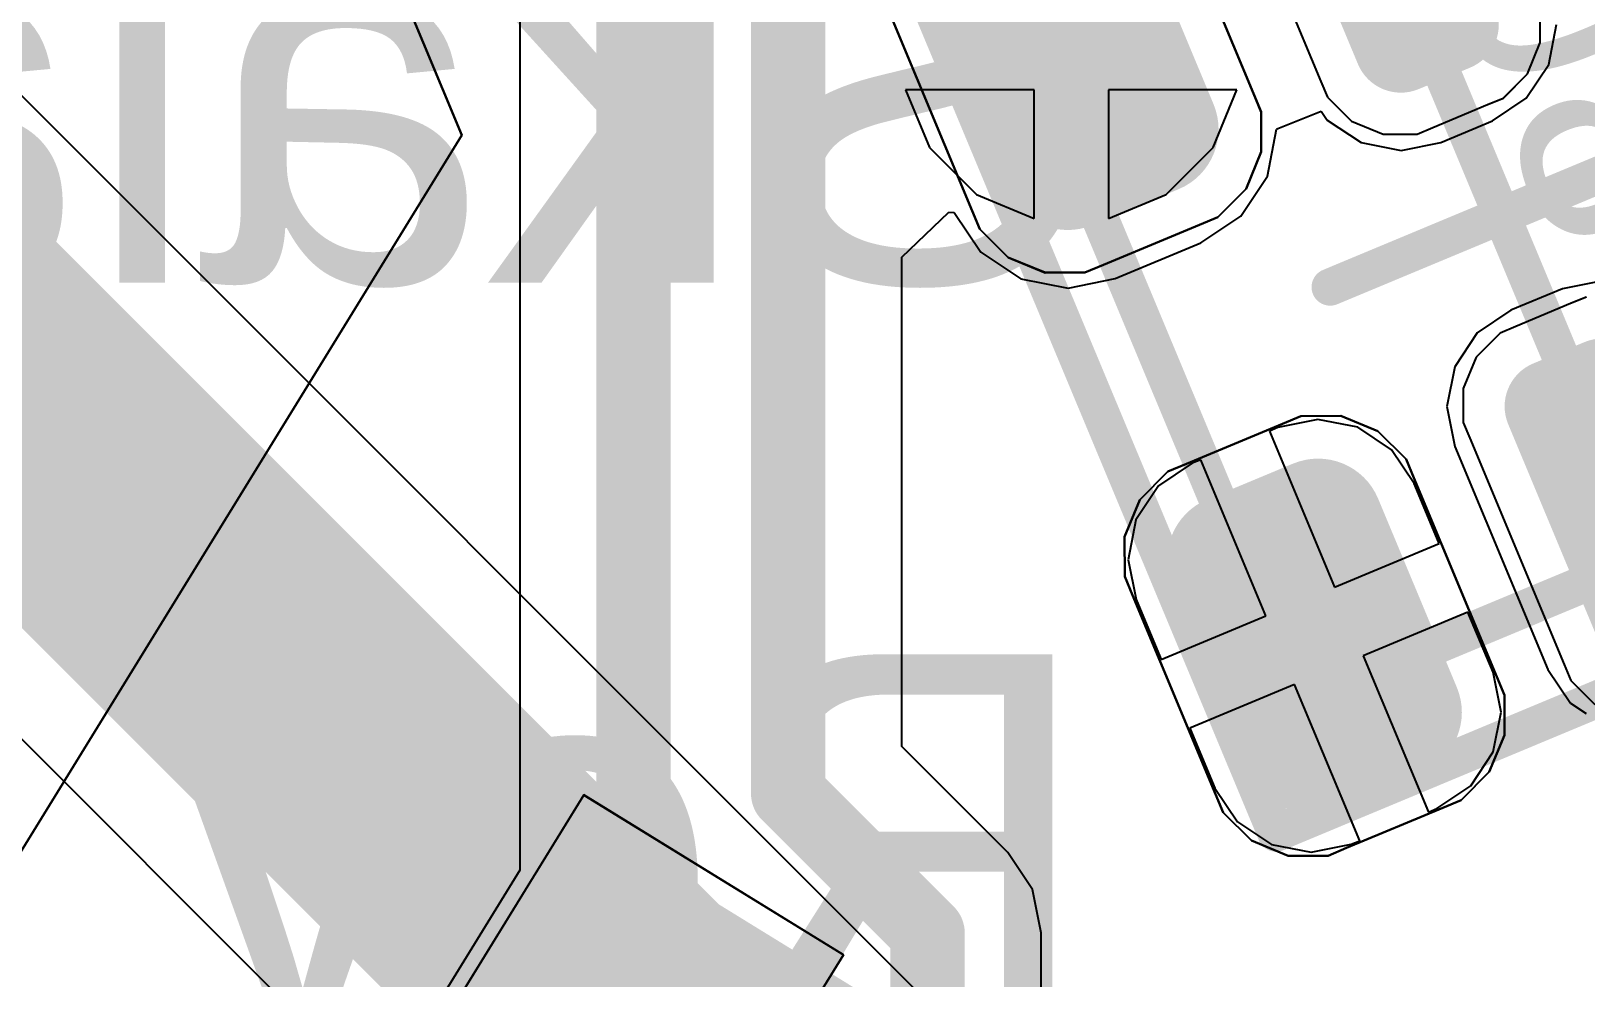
# Model space of a CAD drawing. Header units: inches. Extents: x -5 to 179, y -47 to 8.
# Drawn here: x 141.464 to 145.646, y -19.746 to -17.198 of the extents above; entities that cross this region are included whole.
import ezdxf

# ---------------------------------------------------------------- set-up
doc = ezdxf.new("R2010")
doc.units = ezdxf.units.IN
for name, color, linetype in [('Bottom Layer', 5, 'Continuous'), ('Bottom Overlay', 54, 'Continuous'), ('Top 3D Body', 56, 'Continuous'), ('Top Courtyard', 56, 'Continuous'), ('Top Layer', 1, 'Continuous'), ('Top Overlay', 2, 'Continuous'), ('Top Paste', 8, 'Continuous'), ('Top Solder', 216, 'Continuous'), ('Via Holes', 16, 'Continuous')]:
    doc.layers.add(name, color=color, linetype=linetype)
doc.styles.add('Arial', font='', dxfattribs={"height": 0.2})
doc.styles.get('Arial').set_extended_font_data('Arial')

# ---------------------------------------------------------------- blocks, each defined once
blk = doc.blocks.new('APA_RGB_LED_2020_1016')
at = {"layer": 'Top Layer'}
h = blk.add_hatch(color=1, dxfattribs=at)
edge = h.paths.add_edge_path()
edge.add_arc((-1.125, 1.025), 0.125, 90, 180)
edge.add_line((-1.25, 1.025), (-1.25, 0.775))
edge.add_arc((-1.125, 0.775), 0.125, 180, 270)
edge.add_line((-1.125, 0.65), (-0.575, 0.65))
edge.add_arc((-0.575, 0.775), 0.125, 270, 360)
edge.add_line((-0.45, 0.775), (-0.45, 1.025))
edge.add_arc((-0.575, 1.025), 0.125, 0, 90)
edge.add_line((-0.575, 1.15), (-1.125, 1.15))
h = blk.add_hatch(color=1, dxfattribs=at)
edge = h.paths.add_edge_path()
edge.add_arc((0.575, 1.025), 0.125, 90, 180)
edge.add_line((0.45, 1.025), (0.45, 0.775))
edge.add_arc((0.575, 0.775), 0.125, 180, 270)
edge.add_line((0.575, 0.65), (1.125, 0.65))
edge.add_arc((1.125, 0.775), 0.125, 270, 360)
edge.add_line((1.25, 0.775), (1.25, 1.025))
edge.add_arc((1.125, 1.025), 0.125, 0, 90)
edge.add_line((1.125, 1.15), (0.575, 1.15))
h = blk.add_hatch(color=1, dxfattribs=at)
edge = h.paths.add_edge_path()
edge.add_arc((-1.175, 0.075), 0.075, 90, 180)
edge.add_line((-1.25, 0.075), (-1.25, -0.075))
edge.add_arc((-1.175, -0.075), 0.075, 180, 270)
edge.add_line((-1.175, -0.15), (-0.525, -0.15))
edge.add_arc((-0.525, -0.075), 0.075, 270, 360)
edge.add_line((-0.45, -0.075), (-0.45, 0.075))
edge.add_arc((-0.525, 0.075), 0.075, 0, 90)
edge.add_line((-0.525, 0.15), (-1.175, 0.15))
h = blk.add_hatch(color=1, dxfattribs=at)
edge = h.paths.add_edge_path()
edge.add_arc((0.525, 0.075), 0.075, 90, 180)
edge.add_line((0.45, 0.075), (0.45, -0.075))
edge.add_arc((0.525, -0.075), 0.075, 180, 270)
edge.add_line((0.525, -0.15), (1.175, -0.15))
edge.add_arc((1.175, -0.075), 0.075, 270, 360)
edge.add_line((1.25, -0.075), (1.25, 0.075))
edge.add_arc((1.175, 0.075), 0.075, 0, 90)
edge.add_line((1.175, 0.15), (0.525, 0.15))
at = {"layer": 'Top Paste'}
h = blk.add_hatch(color=8, dxfattribs=at)
edge = h.paths.add_edge_path()
edge.add_arc((-1.125, 1.025), 0.125, 90, 180)
edge.add_line((-1.25, 1.025), (-1.25, 0.775))
edge.add_arc((-1.125, 0.775), 0.125, 180, 270)
edge.add_line((-1.125, 0.65), (-0.575, 0.65))
edge.add_arc((-0.575, 0.775), 0.125, 270, 360)
edge.add_line((-0.45, 0.775), (-0.45, 1.025))
edge.add_arc((-0.575, 1.025), 0.125, 0, 90)
edge.add_line((-0.575, 1.15), (-1.125, 1.15))
h = blk.add_hatch(color=8, dxfattribs=at)
edge = h.paths.add_edge_path()
edge.add_arc((0.575, 1.025), 0.125, 90, 180)
edge.add_line((0.45, 1.025), (0.45, 0.775))
edge.add_arc((0.575, 0.775), 0.125, 180, 270)
edge.add_line((0.575, 0.65), (1.125, 0.65))
edge.add_arc((1.125, 0.775), 0.125, 270, 360)
edge.add_line((1.25, 0.775), (1.25, 1.025))
edge.add_arc((1.125, 1.025), 0.125, 0, 90)
edge.add_line((1.125, 1.15), (0.575, 1.15))
h = blk.add_hatch(color=8, dxfattribs=at)
edge = h.paths.add_edge_path()
edge.add_arc((-1.175, 0.075), 0.075, 90, 180)
edge.add_line((-1.25, 0.075), (-1.25, -0.075))
edge.add_arc((-1.175, -0.075), 0.075, 180, 270)
edge.add_line((-1.175, -0.15), (-0.525, -0.15))
edge.add_arc((-0.525, -0.075), 0.075, 270, 360)
edge.add_line((-0.45, -0.075), (-0.45, 0.075))
edge.add_arc((-0.525, 0.075), 0.075, 0, 90)
edge.add_line((-0.525, 0.15), (-1.175, 0.15))
h = blk.add_hatch(color=8, dxfattribs=at)
edge = h.paths.add_edge_path()
edge.add_arc((0.525, 0.075), 0.075, 90, 180)
edge.add_line((0.45, 0.075), (0.45, -0.075))
edge.add_arc((0.525, -0.075), 0.075, 180, 270)
edge.add_line((0.525, -0.15), (1.175, -0.15))
edge.add_arc((1.175, -0.075), 0.075, 270, 360)
edge.add_line((1.25, -0.075), (1.25, 0.075))
edge.add_arc((1.175, 0.075), 0.075, 0, 90)
edge.add_line((1.175, 0.15), (0.525, 0.15))
at = {"layer": 'Top Solder'}
h = blk.add_hatch(color=216, dxfattribs=at)
edge = h.paths.add_edge_path()
edge.add_arc((-1.125, 1.025), 0.175, 90, 180)
edge.add_line((-1.3, 1.025), (-1.3, 0.775))
edge.add_arc((-1.125, 0.775), 0.175, 180, 270)
edge.add_line((-1.125, 0.6), (-0.575, 0.6))
edge.add_arc((-0.575, 0.775), 0.175, 270, 360)
edge.add_line((-0.4, 0.775), (-0.4, 1.025))
edge.add_arc((-0.575, 1.025), 0.175, 0, 90)
edge.add_line((-0.575, 1.2), (-1.125, 1.2))
h = blk.add_hatch(color=216, dxfattribs=at)
edge = h.paths.add_edge_path()
edge.add_arc((0.575, 1.025), 0.175, 90, 180)
edge.add_line((0.4, 1.025), (0.4, 0.775))
edge.add_arc((0.575, 0.775), 0.175, 180, 270)
edge.add_line((0.575, 0.6), (1.125, 0.6))
edge.add_arc((1.125, 0.775), 0.175, 270, 360)
edge.add_line((1.3, 0.775), (1.3, 1.025))
edge.add_arc((1.125, 1.025), 0.175, 0, 90)
edge.add_line((1.125, 1.2), (0.575, 1.2))
h = blk.add_hatch(color=216, dxfattribs=at)
edge = h.paths.add_edge_path()
edge.add_arc((-1.175, 0.075), 0.125, 90, 180)
edge.add_line((-1.3, 0.075), (-1.3, -0.075))
edge.add_arc((-1.175, -0.075), 0.125, 180, 270)
edge.add_line((-1.175, -0.2), (-0.525, -0.2))
edge.add_arc((-0.525, -0.075), 0.125, 270, 360)
edge.add_line((-0.4, -0.075), (-0.4, 0.075))
edge.add_arc((-0.525, 0.075), 0.125, 0, 90)
edge.add_line((-0.525, 0.2), (-1.175, 0.2))
h = blk.add_hatch(color=216, dxfattribs=at)
edge = h.paths.add_edge_path()
edge.add_arc((0.525, 0.075), 0.125, 90, 180)
edge.add_line((0.4, 0.075), (0.4, -0.075))
edge.add_arc((0.525, -0.075), 0.125, 180, 270)
edge.add_line((0.525, -0.2), (1.175, -0.2))
edge.add_arc((1.175, -0.075), 0.125, 270, 360)
edge.add_line((1.3, -0.075), (1.3, 0.075))
edge.add_arc((1.175, 0.075), 0.125, 0, 90)
edge.add_line((1.175, 0.2), (0.525, 0.2))
at = {"layer": 'Top 3D Body'}
for points in [[(1, 1, 0.1, 0.1, 0), (-1, 1, 0.1, 0.1, 0)], [(-1, 1, 0.1, 0.1, 0), (-1, -1, 0.1, 0.1, 0)], [(1, 1, 0.1, 0.1, 0), (1, -1, 0.1, 0.1, 0)]]:
    blk.add_lwpolyline(points, format="xyseb", dxfattribs=at)
for points in [[(-1.025, 1, 0.05, 0.05, 1), (-0.975, 1, 0.05, 0.05, 1)], [(-1.025, 1, 0.05, 0.05, 1), (-0.975, 1, 0.05, 0.05, 1)], [(0.975, 1, 0.05, 0.05, 1), (1.025, 1, 0.05, 0.05, 1)], [(0.975, 1, 0.05, 0.05, 1), (1.025, 1, 0.05, 0.05, 1)]]:
    blk.add_lwpolyline(points, format="xyseb", close=True, dxfattribs=at)
at = {"layer": 'Top Courtyard'}
for points in [[(-1.3, 1.2, 0.1, 0.1, 0), (-1.3, -1.2, 0.1, 0.1, 0)], [(1.3, 1.2, 0.1, 0.1, 0), (-1.3, 1.2, 0.1, 0.1, 0)], [(0, 0.5, 0.1, 0.1, 0), (0, -0.5, 0.1, 0.1, 0)], [(0.5, 0, 0.1, 0.1, 0), (-0.5, 0, 0.1, 0.1, 0)]]:
    blk.add_lwpolyline(points, format="xyseb", dxfattribs=at)
for points in [[(-1.325, 1.2, 0.05, 0.05, 1), (-1.275, 1.2, 0.05, 0.05, 1)], [(-1.325, 1.2, 0.05, 0.05, 1), (-1.275, 1.2, 0.05, 0.05, 1)], [(-0.025, 0.5, 0.05, 0.05, 1), (0.025, 0.5, 0.05, 0.05, 1)], [(-0.525, 0, 0.05, 0.05, 1), (-0.475, 0, 0.05, 0.05, 1)], [(0.475, 0, 0.05, 0.05, 1), (0.525, 0, 0.05, 0.05, 1)]]:
    blk.add_lwpolyline(points, format="xyseb", close=True, dxfattribs=at)
at = {"layer": 'Top Overlay'}
for p, q in [((-1.2929, 1.2689), (-1.1937, 1.31)), ((-1.1937, 1.31), (-1.14, 1.31)), ((-1.14, 1.31), (-1.14, 1.31)), ((-1.14, 1.31), (-0.56, 1.31)), ((-0.56, 1.31), (-0.5063, 1.31)), ((-0.5063, 1.31), (-0.4071, 1.2689)), ((0.4071, 1.2689), (0.5063, 1.31)), ((0.5063, 1.31), (0.56, 1.31)), ((0.56, 1.31), (0.56, 1.31)), ((0.56, 1.31), (1.14, 1.31)), ((-1.3689, 1.1929), (-1.2929, 1.2689)), ((-0.4071, 1.2689), (-0.3311, 1.1929)), ((0.3311, 1.1929), (0.4071, 1.2689)), ((-1.41, 1.0937), (-1.3689, 1.1929)), ((-0.3311, 1.1929), (-0.29, 1.0937)), ((0.29, 1.0937), (0.3311, 1.1929)), ((-1.41, 1.04), (-1.41, 1.0937)), ((-0.29, 1.0937), (-0.29, 1.04)), ((0.29, 1.04), (0.29, 1.0937)), ((-1.41, 0.76), (-1.41, 1.04)), ((-0.29, 1.04), (-0.29, 1.04)), ((-0.29, 1.04), (-0.29, 0.76)), ((0.29, 0.76), (0.29, 1.04)), ((-1.41, 0.76), (-1.41, 0.76)), ((-1.41, 0.7063), (-1.41, 0.76)), ((-0.29, 0.76), (-0.29, 0.7063)), ((0.29, 0.76), (0.29, 0.76)), ((0.29, 0.7063), (0.29, 0.76)), ((-1.3689, 0.6071), (-1.41, 0.7063)), ((-0.29, 0.7063), (-0.3311, 0.6071)), ((0.3311, 0.6071), (0.29, 0.7063)), ((-1.2929, 0.5311), (-1.3689, 0.6071)), ((-0.3311, 0.6071), (-0.4071, 0.5311)), ((0.4071, 0.5311), (0.3311, 0.6071)), ((-1.1937, 0.49), (-1.2929, 0.5311)), ((-0.4071, 0.5311), (-0.5063, 0.49)), ((0.5063, 0.49), (0.4071, 0.5311)), ((-1.14, 0.49), (-1.1937, 0.49)), ((-0.56, 0.49), (-1.14, 0.49)), ((-0.5063, 0.49), (-0.56, 0.49)), ((-0.56, 0.49), (-0.56, 0.49)), ((0.56, 0.49), (0.5063, 0.49)), ((1.14, 0.49), (0.56, 0.49)), ((-1.2258, 0.31), (-1.3103, 0.275)), ((-1.18, 0.31), (-1.2258, 0.31)), ((-0.52, 0.31), (-1.18, 0.31)), ((-0.4742, 0.31), (-0.52, 0.31)), ((-0.52, 0.31), (-0.52, 0.31)), ((-0.3897, 0.275), (-0.4742, 0.31)), ((0.4742, 0.31), (0.3897, 0.275)), ((0.52, 0.31), (0.4742, 0.31)), ((1.18, 0.31), (0.52, 0.31)), ((-0.325, 0.2103), (-0.3897, 0.275)), ((0.3897, 0.275), (0.325, 0.2103)), ((-0.29, 0.1258), (-0.325, 0.2103)), ((0.325, 0.2103), (0.29, 0.1258)), ((-0.29, 0.08), (-0.29, 0.1258)), ((0.29, 0.1258), (0.29, 0.08)), ((-0.29, -0.08), (-0.29, 0.08)), ((0.29, 0.08), (0.29, -0.08)), ((0.29, 0.08), (0.29, 0.08)), ((-0.29, -0.1257), (-0.29, -0.08)), ((-0.29, -0.08), (-0.29, -0.08)), ((0.29, -0.08), (0.29, -0.1257)), ((0.29, -0.1257), (0.325, -0.2103)), ((0.325, -0.2103), (0.3897, -0.275)), ((0.3897, -0.275), (0.4742, -0.31))]:
    blk.add_line(p, q, dxfattribs=at)
at = {"layer": 'Top Courtyard', "style": 'Arial'}
blk.add_text('D80', height=0.6, dxfattribs=at).set_placement((-0.8, -0.7))
blk = doc.blocks.new('APA_RGB_LED_2020_1025')
at = {"layer": 'Top Layer'}
blk.add_hatch(color=1, dxfattribs=at).paths.add_polyline_path([(-1.25, -0.65), (-0.45, -0.65), (-0.45, -1.15), (-1.25, -1.15)])
at = {"layer": 'Top Paste'}
blk.add_hatch(color=8, dxfattribs=at).paths.add_polyline_path([(-1.25, -0.65), (-0.45, -0.65), (-0.45, -1.15), (-1.25, -1.15)])
at = {"layer": 'Top Solder'}
blk.add_hatch(color=216, dxfattribs=at).paths.add_polyline_path([(-1.3, -0.6), (-0.4, -0.6), (-0.4, -1.2), (-1.3, -1.2)])
at = {"layer": 'Top 3D Body'}
for points in [[(-1, -1, 0.1, 0.1, 0), (-1, 1, 0.1, 0.1, 0)], [(1, -1, 0.1, 0.1, 0), (-1, -1, 0.1, 0.1, 0)]]:
    blk.add_lwpolyline(points, format="xyseb", dxfattribs=at)
blk.add_lwpolyline([(-1.025, -1, 0.05, 0.05, 1), (-0.975, -1, 0.05, 0.05, 1)], format="xyseb", close=True, dxfattribs=at)
blk.add_lwpolyline([(-1.025, -1, 0.05, 0.05, 1), (-0.975, -1, 0.05, 0.05, 1)], format="xyseb", close=True, dxfattribs=at)
at = {"layer": 'Top Courtyard'}
for points in [[(-1.3, -1.2, 0.1, 0.1, 0), (-1.3, 1.2, 0.1, 0.1, 0)], [(1.3, -1.2, 0.1, 0.1, 0), (-1.3, -1.2, 0.1, 0.1, 0)]]:
    blk.add_lwpolyline(points, format="xyseb", dxfattribs=at)
blk.add_lwpolyline([(-1.325, -1.2, 0.05, 0.05, 1), (-1.275, -1.2, 0.05, 0.05, 1)], format="xyseb", close=True, dxfattribs=at)
blk.add_lwpolyline([(-1.325, -1.2, 0.05, 0.05, 1), (-1.275, -1.2, 0.05, 0.05, 1)], format="xyseb", close=True, dxfattribs=at)
at = {"layer": 'Top Overlay'}
for p, q in [((-1.41, -1.31), (-1.41, -0.49)), ((-1.41, -0.49), (-0.29, -0.49)), ((-0.29, -1.31), (-1.41, -1.31))]:
    blk.add_line(p, q, dxfattribs=at)

msp = doc.modelspace()

# ---------------------------------------------------------------- hatches: boundary and pattern name
at = {"layer": 'Bottom Layer'}
h = msp.add_hatch(color=5, dxfattribs=at)
edge = h.paths.add_edge_path()
edge.add_arc((144.2615, -17.2567), 0.3, 0, 360)
at = {"layer": 'Top Layer'}
h = msp.add_hatch(color=1, dxfattribs=at)
edge = h.paths.add_edge_path()
edge.add_arc((144.2615, -17.2567), 0.3, 0, 360)
at = {"layer": 'Via Holes'}
h = msp.add_hatch(color=7, dxfattribs=at)
edge = h.paths.add_edge_path()
edge.add_arc((144.2615, -17.2567), 0.15, 0, 360)

# ---------------------------------------------------------------- linework, layer by layer
at = {"layer": 'Bottom Layer'}
for p, q in [((145.1576, -21.0924), (130.3226, -6.2574)), ((129.6366, -7.3018), (144.1132, -21.7784)), ((144.1615, -17.3567), (143.8158, -17.3567)), ((143.8158, -17.3567), (143.88, -17.5116)), ((144.1615, -17.7023), (144.1615, -17.3567)), ((144.7071, -17.3567), (144.3615, -17.3567)), ((144.3615, -17.3567), (144.3615, -17.7023)), ((144.643, -17.5116), (144.7071, -17.3567)), ((143.88, -17.5116), (144.0066, -17.6382)), ((144.5164, -17.6382), (144.643, -17.5116)), ((144.0066, -17.6382), (144.1615, -17.7023)), ((144.3615, -17.7023), (144.5164, -17.6382))]:
    msp.add_line(p, q, dxfattribs=at)
msp.add_lwpolyline([(129.89, -6.69, 0.8, 0.8, 0), (144.725, -21.525, 0.8, 0.8, 0)], format="xyseb", dxfattribs=at)
at = {"layer": 'Top Layer'}
for p, q in [((142.7784, -16.5907), (142.7784, -19.4565)), ((145.5458, -17.288), (145.5668, -17.1806)), ((145.4852, -17.3791), (145.5458, -17.288)), ((145.3944, -17.4401), (145.4852, -17.3791)), ((144.8175, -17.4602), (144.934, -17.4136)), ((144.934, -17.4136), (144.9502, -17.4378)), ((144.9502, -17.4378), (145.0414, -17.4984)), ((144.7892, -17.5884), (144.8139, -17.4626)), ((144.8139, -17.4626), (144.8175, -17.4602)), ((145.256, -17.4978), (145.3944, -17.4401)), ((145.0414, -17.4984), (145.1487, -17.5194)), ((145.1487, -17.5194), (145.256, -17.4978)), ((144.7176, -17.6961), (144.7892, -17.5884)), ((143.8059, -17.8064), (143.932, -17.6857)), ((143.932, -17.6857), (143.9462, -17.6862)), ((143.9462, -17.6862), (144.0182, -17.7935)), ((144.6103, -17.7682), (144.7176, -17.6961)), ((144.3795, -17.8644), (144.6103, -17.7682)), ((143.8059, -19.1233), (143.8059, -17.8064)), ((144.0182, -17.7935), (144.1259, -17.8651)), ((144.1259, -17.8651), (144.2528, -17.89)), ((144.2528, -17.89), (144.3795, -17.8644)), ((145.5827, -17.8916), (145.4443, -17.9494)), ((145.69, -17.87), (145.5827, -17.8916)), ((145.4443, -17.9494), (145.3535, -18.0104)), ((145.3535, -18.0104), (145.2929, -18.1015)), ((145.2929, -18.1015), (145.2718, -18.2088)), ((145.2718, -18.2088), (145.2934, -18.3161)), ((144.8175, -18.265), (144.7944, -18.2746)), ((144.7944, -18.2746), (144.9697, -18.6949)), ((144.9247, -18.2434), (144.8175, -18.265)), ((145.0321, -18.2645), (144.9247, -18.2434)), ((145.1232, -18.325), (145.0321, -18.2645)), ((145.2934, -18.3161), (145.5436, -18.916)), ((144.6098, -18.3516), (144.5867, -18.3612)), ((144.7851, -18.7719), (144.6098, -18.3516)), ((145.1842, -18.4158), (145.1232, -18.325)), ((144.5867, -18.3612), (144.4959, -18.4222)), ((144.4959, -18.4222), (144.4354, -18.5133)), ((145.2515, -18.5773), (145.1842, -18.4158)), ((144.4354, -18.5133), (144.4143, -18.6207)), ((144.9697, -18.6949), (145.2515, -18.5773)), ((144.4143, -18.6207), (144.4359, -18.7279)), ((144.4359, -18.7279), (144.5032, -18.8894)), ((144.5032, -18.8894), (144.7851, -18.7719)), ((145.3285, -18.7619), (145.0467, -18.8795)), ((145.3959, -18.9234), (145.3285, -18.7619)), ((145.0467, -18.8795), (145.222, -19.2998)), ((145.4175, -19.0307), (145.3959, -18.9234)), ((145.5436, -18.916), (145.6046, -19.0068)), ((144.8621, -18.9565), (144.5802, -19.074)), ((145.0374, -19.3768), (144.8621, -18.9565)), ((145.6046, -19.0068), (145.6469, -19.0349)), ((145.3964, -19.138), (145.4175, -19.0307)), ((144.5802, -19.074), (144.6476, -19.2355)), ((144.0913, -19.4087), (143.8059, -19.1233)), ((145.3359, -19.2292), (145.3964, -19.138)), ((144.6476, -19.2355), (144.7086, -19.3264)), ((145.245, -19.2902), (145.3359, -19.2292)), ((145.222, -19.2998), (145.245, -19.2902)), ((144.7086, -19.3264), (144.7997, -19.3869)), ((144.7997, -19.3869), (144.9071, -19.408)), ((144.9071, -19.408), (145.0143, -19.3864)), ((145.0143, -19.3864), (145.0374, -19.3768)), ((144.1576, -19.5079), (144.0913, -19.4087)), ((144.0913, -19.4087), (144.0913, -19.4087)), ((142.7784, -19.4565), (142.3078, -20.2204)), ((144.1809, -19.625), (144.1576, -19.5079)), ((144.1809, -19.9673), (144.1809, -19.625)), ((144.1809, -19.625), (144.1809, -19.625))]:
    msp.add_line(p, q, dxfattribs=at)
for points in [[(143.0843, -19.8669, 0.2, 0.2, 0), (143.0843, -16.5907, 0.2, 0.2, 0)], [(143.5, -19.25, 0.2, 0.2, 0), (143.5, -16.6801, 0.2, 0.2, 0)], [(143.5, -19.25, 0.2, 0.2, 0), (143.875, -19.625, 0.2, 0.2, 0)], [(143.875, -20.0845, 0.2, 0.2, 0), (143.875, -19.625, 0.2, 0.2, 0)]]:
    msp.add_lwpolyline(points, format="xyseb", dxfattribs=at)
for points in [[(143.45, -19.25, 0.1, 0.1, 1), (143.55, -19.25, 0.1, 0.1, 1)], [(143.45, -19.25, 0.1, 0.1, 1), (143.55, -19.25, 0.1, 0.1, 1)], [(143.825, -19.625, 0.1, 0.1, 1), (143.925, -19.625, 0.1, 0.1, 1)], [(143.825, -19.625, 0.1, 0.1, 1), (143.925, -19.625, 0.1, 0.1, 1)]]:
    msp.add_lwpolyline(points, format="xyseb", close=True, dxfattribs=at)
at = {"layer": 'Top Overlay'}
for p, q in [((142.6223, -17.4788), (137.0688, -4.1642)), ((144.679, -16.725), (144.9331, -17.3341)), ((144.7515, -17.3665), (144.5283, -16.8312)), ((143.7715, -17.1469), (143.9947, -17.6822)), ((145.5231, -17.2292), (145.5229, -17.1377)), ((145.4883, -17.3138), (145.5231, -17.2292)), ((145.4238, -17.3787), (145.4883, -17.3138)), ((144.9331, -17.3341), (144.9507, -17.3764)), ((144.7722, -17.4161), (144.7515, -17.3665)), ((144.9507, -17.3764), (145.0155, -17.4409)), ((145.2339, -17.4579), (145.3815, -17.3963)), ((145.3815, -17.3963), (145.4238, -17.3787)), ((144.7725, -17.5235), (144.7722, -17.4161)), ((135.5094, -29.0318), (142.6223, -17.4788)), ((145.0155, -17.4409), (145.1001, -17.4757)), ((145.1001, -17.4757), (145.1916, -17.4755)), ((145.1916, -17.4755), (145.2339, -17.4579)), ((145.2339, -17.4579), (145.2339, -17.4579)), ((144.7316, -17.6228), (144.7725, -17.5235)), ((144.6558, -17.699), (144.7316, -17.6228)), ((143.9947, -17.6822), (144.0154, -17.7317)), ((144.0154, -17.7317), (144.0915, -17.8075)), ((144.3478, -17.8274), (144.6063, -17.7196)), ((144.6063, -17.7196), (144.6558, -17.699)), ((144.6063, -17.7196), (144.6063, -17.7196)), ((144.0915, -17.8075), (144.1909, -17.8484)), ((144.1909, -17.8484), (144.2983, -17.8481)), ((144.2983, -17.8481), (144.3478, -17.8274)), ((145.6048, -17.9316), (145.4571, -17.9932)), ((145.647, -17.914), (145.6048, -17.9316)), ((145.6048, -17.9316), (145.6048, -17.9316)), ((145.4149, -18.0108), (145.3504, -18.0756)), ((145.4571, -17.9932), (145.4149, -18.0108)), ((145.3504, -18.0756), (145.3156, -18.1603)), ((145.3156, -18.1603), (145.3158, -18.2518)), ((144.8791, -18.2343), (144.8295, -18.2549)), ((144.9865, -18.234), (144.8791, -18.2343)), ((145.0858, -18.2749), (144.9865, -18.234)), ((144.8295, -18.2549), (144.5711, -18.3627)), ((145.162, -18.3506), (145.0858, -18.2749)), ((145.3158, -18.2518), (145.3334, -18.294)), ((145.3334, -18.294), (145.3334, -18.294)), ((145.3334, -18.294), (145.5875, -18.9031)), ((145.1827, -18.4002), (145.162, -18.3506)), ((144.5215, -18.3834), (144.4458, -18.4595)), ((144.5711, -18.3627), (144.5215, -18.3834)), ((144.5711, -18.3627), (144.5711, -18.3627)), ((145.4059, -18.9355), (145.1827, -18.4002)), ((145.1827, -18.4002), (145.1827, -18.4002)), ((144.4458, -18.4595), (144.4049, -18.5589)), ((144.4049, -18.5589), (144.4052, -18.6663)), ((144.4052, -18.6663), (144.4259, -18.7159)), ((144.4259, -18.7159), (144.6491, -19.2512)), ((145.5875, -18.9031), (145.6051, -18.9454)), ((145.4266, -18.9851), (145.4059, -18.9355)), ((145.6051, -18.9454), (145.6699, -19.0099)), ((145.4269, -19.0925), (145.4266, -18.9851)), ((145.386, -19.1918), (145.4269, -19.0925)), ((145.3102, -19.268), (145.386, -19.1918)), ((142.9503, -19.2538), (142.3628, -20.2073)), ((143.6484, -19.6839), (142.9503, -19.2538)), ((144.6491, -19.2512), (144.6698, -19.3007)), ((145.2607, -19.2886), (145.3102, -19.268)), ((144.6698, -19.3007), (144.7459, -19.3765)), ((145.0022, -19.3964), (145.2607, -19.2886)), ((145.2607, -19.2886), (145.2607, -19.2886)), ((144.7459, -19.3765), (144.8453, -19.4174)), ((144.9527, -19.4171), (145.0022, -19.3964)), ((144.8453, -19.4174), (144.9527, -19.4171)), ((143.0609, -20.6375), (143.6484, -19.6839))]:
    msp.add_line(p, q, dxfattribs=at)
at = {"layer": 'Top Solder'}
for p, q in [((137.0688, -4.1642), (142.6223, -17.4788)), ((142.6223, -17.4788), (135.5094, -29.0318))]:
    msp.add_line(p, q, dxfattribs=at)

# ---------------------------------------------------------------- block references
for name, p, rotation in [('APA_RGB_LED_2020_1016', (145.4193, -17.6947), 112.64), ('APA_RGB_LED_2020_1025', (143.326, -21.1414), 238.364)]:
    msp.add_blockref(name, p, dxfattribs=dict(rotation=rotation))

# ---------------------------------------------------------------- texts
at = {"layer": 'Bottom Overlay', "style": 'Arial', "text_generation_flag": 2}
for s, p in [('Skala 1:60', (144.325, -17.875)), ('Rev 0.1', (144.325, -19.875))]:
    msp.add_text(s, height=1, rotation=360, dxfattribs=at).set_placement(p)

doc.saveas('drawing.dxf')
